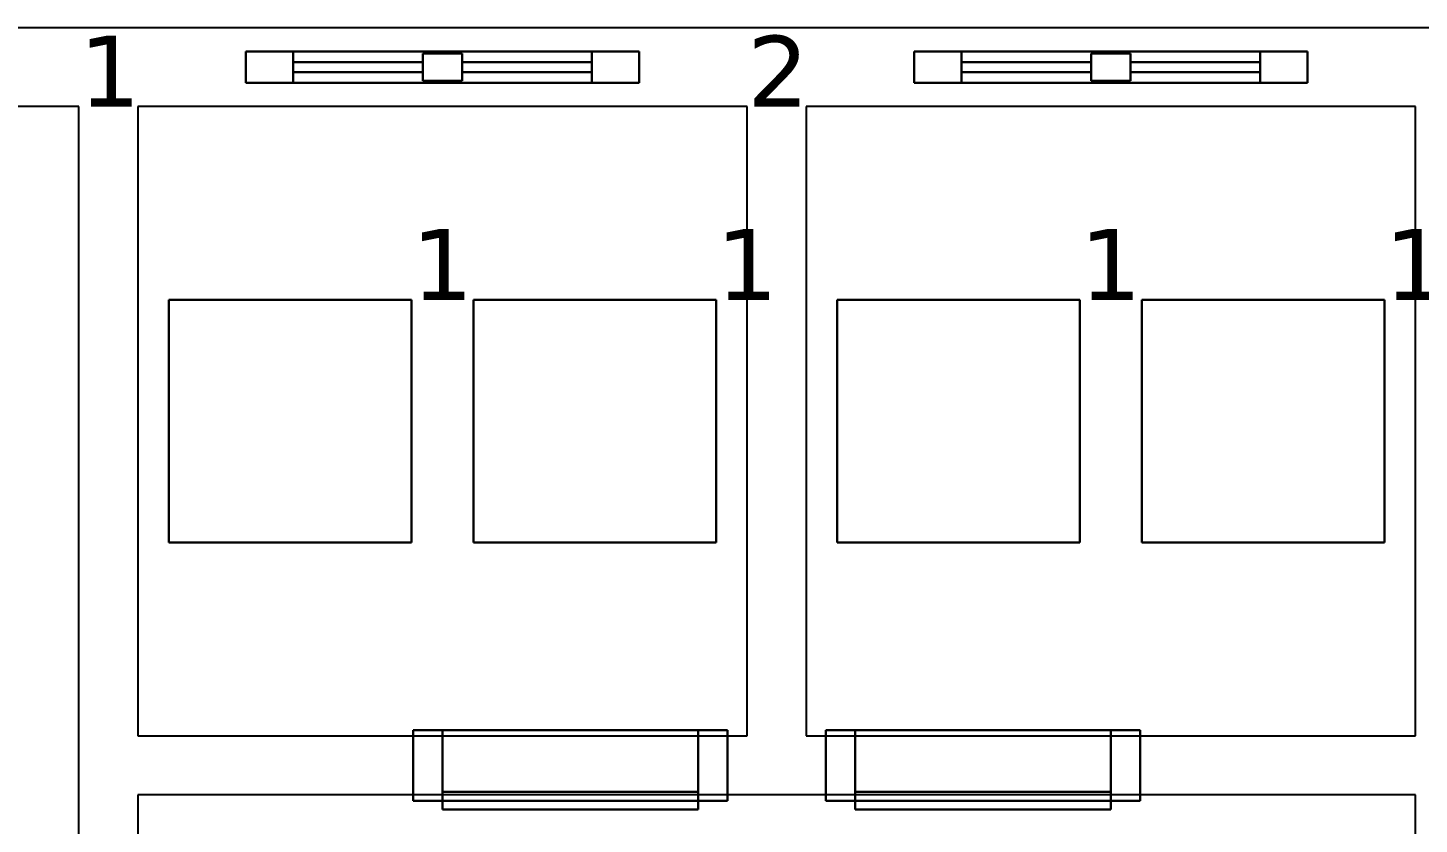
# Model space of a CAD drawing. Header units: inches. Extents: x 0 to 47.1, y -16.6 to 0.5.
# Drawn here: x 3.32 to 6.859, y -2.024 to 0 of the extents above; entities that cross this region are included whole.
import ezdxf

# ---------------------------------------------------------------- set-up
doc = ezdxf.new("R2010")
doc.units = ezdxf.units.IN
doc.header["$MEASUREMENT"] = 0
for name, color, linetype, true_color in [('DLX_BLD1_APERT', 7, 'Continuous', 0x969696), ('DLX_BLD1_CALC', 7, 'Continuous', 0xffffff), ('DLX_BLD1_CONT', 7, 'Continuous', 0x969696), ('DLX_BLD1_LUM', 7, 'Continuous', 0x55aa00), ('DLX_BLD1_LUMKEY_IDX', 7, 'Continuous', 0x969696), ('DLX_BLD1_RESKEY_IDX', 7, 'Continuous', 0x707070)]:
    doc.layers.add(name, color=color, linetype=linetype, true_color=true_color)
doc.styles.add('TableTextStyle', font='')
doc.styles.get('TableTextStyle').set_extended_font_data('VERDANA.TTF')

msp = doc.modelspace()

# ---------------------------------------------------------------- linework, layer by layer
at = {"layer": 'DLX_BLD1_APERT'}
for points in [[(4.875, -0.06, 0), (3.875, -0.06, 0)], [(3.875, -0.06, 0), (3.875, -0.14, 0)], [(3.875, -0.14, 0), (3.875, -0.06, 0)], [(3.875, -0.06, 0), (4.875, -0.06, 0)], [(3.875, -0.14, 0), (3.875, -0.06, 0)], [(3.875, -0.06, 0), (3.875, -0.06, 0)], [(3.875, -0.06, 0), (3.875, -0.14, 0)], [(3.875, -0.06, 0), (4.875, -0.06, 0)], [(4.875, -0.06, 0), (3.875, -0.06, 0)], [(3.875, -0.06, 0), (3.875, -0.06, 0)], [(3.995, -0.06, 0), (3.995, -0.06, 0)], [(3.995, -0.06, 0), (4.755, -0.06, 0)], [(4.755, -0.06, 0), (3.995, -0.06, 0)], [(3.995, -0.0875, 0), (3.995, -0.06, 0)], [(3.995, -0.06, 0), (4.755, -0.06, 0)], [(3.995, -0.0875, 0), (3.995, -0.06, 0)], [(3.995, -0.06, 0), (3.995, -0.06, 0)], [(3.995, -0.06, 0), (3.995, -0.0875, 0)], [(4.755, -0.06, 0), (3.995, -0.06, 0)], [(3.995, -0.06, 0), (3.995, -0.0875, 0)], [(4.325, -0.065, 0), (4.325, -0.0875, 0)], [(4.425, -0.065, 0), (4.325, -0.065, 0)], [(4.325, -0.0875, 0), (4.325, -0.065, 0)], [(4.325, -0.065, 0), (4.425, -0.065, 0)], [(4.325, -0.065, 0), (4.425, -0.065, 0)], [(4.325, -0.0875, 0), (4.325, -0.065, 0)], [(4.425, -0.065, 0), (4.325, -0.065, 0)], [(4.325, -0.065, 0), (4.325, -0.0875, 0)], [(4.425, -0.065, 0), (4.325, -0.065, 0)], [(4.325, -0.065, 0), (4.325, -0.065, 0)], [(4.325, -0.065, 0), (4.425, -0.065, 0)], [(4.325, -0.0875, 0), (4.325, -0.065, 0)], [(4.325, -0.065, 0), (4.325, -0.065, 0)], [(4.325, -0.065, 0), (4.325, -0.0875, 0)], [(4.325, -0.0875, 0), (4.325, -0.065, 0)], [(4.325, -0.065, 0), (4.425, -0.065, 0)], [(4.425, -0.065, 0), (4.325, -0.065, 0)], [(4.325, -0.065, 0), (4.325, -0.0875, 0)], [(4.425, -0.0875, 0), (4.425, -0.065, 0)], [(4.425, -0.065, 0), (4.425, -0.0875, 0)], [(4.425, -0.065, 0), (4.425, -0.0875, 0)], [(4.425, -0.0875, 0), (4.425, -0.065, 0)], [(4.425, -0.0875, 0), (4.425, -0.065, 0)], [(4.425, -0.065, 0), (4.425, -0.065, 0)], [(4.425, -0.065, 0), (4.425, -0.0875, 0)], [(4.425, -0.065, 0), (4.425, -0.065, 0)], [(4.425, -0.065, 0), (4.425, -0.0875, 0)], [(4.425, -0.0875, 0), (4.425, -0.065, 0)], [(4.755, -0.06, 0), (4.755, -0.06, 0)], [(4.755, -0.06, 0), (4.755, -0.0875, 0)], [(4.755, -0.0875, 0), (4.755, -0.06, 0)], [(4.755, -0.06, 0), (4.755, -0.06, 0)], [(4.755, -0.06, 0), (4.755, -0.0875, 0)], [(4.755, -0.0875, 0), (4.755, -0.06, 0)], [(4.875, -0.14, 0), (4.875, -0.06, 0)], [(4.875, -0.14, 0), (4.875, -0.06, 0)], [(4.875, -0.06, 0), (4.875, -0.06, 0)], [(4.875, -0.06, 0), (4.875, -0.14, 0)], [(4.875, -0.06, 0), (4.875, -0.14, 0)], [(4.875, -0.06, 0), (4.875, -0.06, 0)], [(6.575, -0.06, 0), (5.575, -0.06, 0)], [(5.575, -0.06, 0), (5.575, -0.14, 0)], [(5.575, -0.14, 0), (5.575, -0.06, 0)], [(5.575, -0.06, 0), (6.575, -0.06, 0)], [(5.575, -0.14, 0), (5.575, -0.06, 0)], [(5.575, -0.06, 0), (5.575, -0.06, 0)], [(5.575, -0.06, 0), (5.575, -0.14, 0)], [(5.575, -0.06, 0), (6.575, -0.06, 0)], [(6.575, -0.06, 0), (5.575, -0.06, 0)], [(5.575, -0.06, 0), (5.575, -0.06, 0)], [(5.695, -0.06, 0), (5.695, -0.06, 0)], [(5.695, -0.06, 0), (6.455, -0.06, 0)], [(6.455, -0.06, 0), (5.695, -0.06, 0)], [(5.695, -0.0875, 0), (5.695, -0.06, 0)], [(5.695, -0.06, 0), (6.455, -0.06, 0)], [(5.695, -0.0875, 0), (5.695, -0.06, 0)], [(5.695, -0.06, 0), (5.695, -0.06, 0)], [(5.695, -0.06, 0), (5.695, -0.0875, 0)], [(6.455, -0.06, 0), (5.695, -0.06, 0)], [(5.695, -0.06, 0), (5.695, -0.0875, 0)], [(6.025, -0.065, 0), (6.025, -0.0875, 0)], [(6.125, -0.065, 0), (6.025, -0.065, 0)], [(6.025, -0.0875, 0), (6.025, -0.065, 0)], [(6.025, -0.065, 0), (6.125, -0.065, 0)], [(6.025, -0.065, 0), (6.125, -0.065, 0)], [(6.025, -0.0875, 0), (6.025, -0.065, 0)], [(6.125, -0.065, 0), (6.025, -0.065, 0)], [(6.025, -0.065, 0), (6.025, -0.0875, 0)], [(6.125, -0.065, 0), (6.025, -0.065, 0)], [(6.025, -0.065, 0), (6.025, -0.065, 0)], [(6.025, -0.065, 0), (6.125, -0.065, 0)], [(6.025, -0.0875, 0), (6.025, -0.065, 0)], [(6.025, -0.065, 0), (6.025, -0.065, 0)], [(6.025, -0.065, 0), (6.025, -0.0875, 0)], [(6.025, -0.0875, 0), (6.025, -0.065, 0)], [(6.025, -0.065, 0), (6.125, -0.065, 0)], [(6.125, -0.065, 0), (6.025, -0.065, 0)], [(6.025, -0.065, 0), (6.025, -0.0875, 0)], [(6.125, -0.0875, 0), (6.125, -0.065, 0)], [(6.125, -0.065, 0), (6.125, -0.0875, 0)], [(6.125, -0.065, 0), (6.125, -0.0875, 0)], [(6.125, -0.0875, 0), (6.125, -0.065, 0)], [(6.125, -0.0875, 0), (6.125, -0.065, 0)], [(6.125, -0.065, 0), (6.125, -0.065, 0)], [(6.125, -0.065, 0), (6.125, -0.0875, 0)], [(6.125, -0.065, 0), (6.125, -0.065, 0)], [(6.125, -0.065, 0), (6.125, -0.0875, 0)], [(6.125, -0.0875, 0), (6.125, -0.065, 0)], [(6.455, -0.06, 0), (6.455, -0.06, 0)], [(6.455, -0.06, 0), (6.455, -0.0875, 0)], [(6.455, -0.0875, 0), (6.455, -0.06, 0)], [(6.455, -0.06, 0), (6.455, -0.06, 0)], [(6.455, -0.06, 0), (6.455, -0.0875, 0)], [(6.455, -0.0875, 0), (6.455, -0.06, 0)], [(6.575, -0.14, 0), (6.575, -0.06, 0)], [(6.575, -0.14, 0), (6.575, -0.06, 0)], [(6.575, -0.06, 0), (6.575, -0.06, 0)], [(6.575, -0.06, 0), (6.575, -0.14, 0)], [(6.575, -0.06, 0), (6.575, -0.14, 0)], [(6.575, -0.06, 0), (6.575, -0.06, 0)], [(4.325, -0.0875, 0), (3.995, -0.0875, 0)], [(3.995, -0.0875, 0), (3.995, -0.0875, 0)], [(3.995, -0.0875, 0), (3.995, -0.1125, 0)], [(3.995, -0.1125, 0), (3.995, -0.0875, 0)], [(3.995, -0.0875, 0), (4.325, -0.0875, 0)], [(3.995, -0.1125, 0), (3.995, -0.0875, 0)], [(3.995, -0.0875, 0), (3.995, -0.0875, 0)], [(4.325, -0.0875, 0), (3.995, -0.0875, 0)], [(3.995, -0.0875, 0), (3.995, -0.1125, 0)], [(3.995, -0.0875, 0), (4.325, -0.0875, 0)], [(3.995, -0.0875, 0), (4.325, -0.0875, 0)], [(4.325, -0.0875, 0), (3.995, -0.0875, 0)], [(3.995, -0.0875, 0), (3.995, -0.0875, 0)], [(4.325, -0.0875, 0), (3.995, -0.0875, 0)], [(3.995, -0.0875, 0), (3.995, -0.1125, 0)], [(3.995, -0.1125, 0), (3.995, -0.0875, 0)], [(3.995, -0.0875, 0), (3.995, -0.0875, 0)], [(3.995, -0.0875, 0), (3.995, -0.1125, 0)], [(3.995, -0.1125, 0), (3.995, -0.0875, 0)], [(3.995, -0.0875, 0), (4.325, -0.0875, 0)], [(4.325, -0.0875, 0), (4.325, -0.1125, 0)], [(4.325, -0.1125, 0), (4.325, -0.0875, 0)], [(4.325, -0.1125, 0), (4.325, -0.0875, 0)], [(4.325, -0.0875, 0), (4.325, -0.1125, 0)], [(4.325, -0.0875, 0), (4.325, -0.0875, 0)], [(4.325, -0.0875, 0), (4.325, -0.1125, 0)], [(4.325, -0.1125, 0), (4.325, -0.0875, 0)], [(4.325, -0.0875, 0), (4.325, -0.0875, 0)], [(4.325, -0.1125, 0), (4.325, -0.0875, 0)], [(4.325, -0.0875, 0), (4.325, -0.1125, 0)], [(4.325, -0.1125, 0), (4.325, -0.0875, 0)], [(4.325, -0.0875, 0), (4.325, -0.0875, 0)], [(4.325, -0.0875, 0), (4.325, -0.1125, 0)], [(4.325, -0.0875, 0), (4.325, -0.0875, 0)], [(4.325, -0.1125, 0), (4.325, -0.0875, 0)], [(4.325, -0.0875, 0), (4.325, -0.1125, 0)], [(4.755, -0.0875, 0), (4.425, -0.0875, 0)], [(4.425, -0.1125, 0), (4.425, -0.0875, 0)], [(4.425, -0.0875, 0), (4.755, -0.0875, 0)], [(4.425, -0.0875, 0), (4.425, -0.1125, 0)], [(4.755, -0.0875, 0), (4.425, -0.0875, 0)], [(4.425, -0.0875, 0), (4.425, -0.1125, 0)], [(4.425, -0.0875, 0), (4.755, -0.0875, 0)], [(4.425, -0.1125, 0), (4.425, -0.0875, 0)], [(4.425, -0.0875, 0), (4.425, -0.0875, 0)], [(4.425, -0.0875, 0), (4.425, -0.1125, 0)], [(4.425, -0.1125, 0), (4.425, -0.0875, 0)], [(4.425, -0.0875, 0), (4.425, -0.0875, 0)], [(4.425, -0.0875, 0), (4.425, -0.1125, 0)], [(4.425, -0.1125, 0), (4.425, -0.0875, 0)], [(4.425, -0.1125, 0), (4.425, -0.0875, 0)], [(4.425, -0.0875, 0), (4.425, -0.0875, 0)], [(4.425, -0.0875, 0), (4.425, -0.1125, 0)], [(4.425, -0.0875, 0), (4.755, -0.0875, 0)], [(4.755, -0.0875, 0), (4.425, -0.0875, 0)], [(4.425, -0.0875, 0), (4.425, -0.0875, 0)], [(4.755, -0.0875, 0), (4.425, -0.0875, 0)], [(4.425, -0.0875, 0), (4.425, -0.1125, 0)], [(4.425, -0.1125, 0), (4.425, -0.0875, 0)], [(4.425, -0.0875, 0), (4.755, -0.0875, 0)], [(4.755, -0.0875, 0), (4.755, -0.0875, 0)], [(4.755, -0.0875, 0), (4.755, -0.1125, 0)], [(4.755, -0.0875, 0), (4.755, -0.0875, 0)], [(4.755, -0.0875, 0), (4.755, -0.1125, 0)], [(4.755, -0.1125, 0), (4.755, -0.0875, 0)], [(4.755, -0.1125, 0), (4.755, -0.0875, 0)], [(4.755, -0.0875, 0), (4.755, -0.0875, 0)], [(4.755, -0.1125, 0), (4.755, -0.0875, 0)], [(4.755, -0.0875, 0), (4.755, -0.0875, 0)], [(4.755, -0.0875, 0), (4.755, -0.1125, 0)], [(4.755, -0.1125, 0), (4.755, -0.0875, 0)], [(4.755, -0.0875, 0), (4.755, -0.1125, 0)], [(6.025, -0.0875, 0), (5.695, -0.0875, 0)], [(5.695, -0.0875, 0), (5.695, -0.0875, 0)], [(5.695, -0.0875, 0), (5.695, -0.1125, 0)], [(5.695, -0.1125, 0), (5.695, -0.0875, 0)], [(5.695, -0.0875, 0), (6.025, -0.0875, 0)], [(5.695, -0.1125, 0), (5.695, -0.0875, 0)], [(5.695, -0.0875, 0), (5.695, -0.0875, 0)], [(6.025, -0.0875, 0), (5.695, -0.0875, 0)], [(5.695, -0.0875, 0), (5.695, -0.1125, 0)], [(5.695, -0.0875, 0), (6.025, -0.0875, 0)], [(5.695, -0.0875, 0), (6.025, -0.0875, 0)], [(6.025, -0.0875, 0), (5.695, -0.0875, 0)], [(5.695, -0.0875, 0), (5.695, -0.0875, 0)], [(6.025, -0.0875, 0), (5.695, -0.0875, 0)], [(5.695, -0.0875, 0), (5.695, -0.1125, 0)], [(5.695, -0.1125, 0), (5.695, -0.0875, 0)], [(5.695, -0.0875, 0), (5.695, -0.0875, 0)], [(5.695, -0.0875, 0), (5.695, -0.1125, 0)], [(5.695, -0.1125, 0), (5.695, -0.0875, 0)], [(5.695, -0.0875, 0), (6.025, -0.0875, 0)], [(6.025, -0.0875, 0), (6.025, -0.1125, 0)], [(6.025, -0.1125, 0), (6.025, -0.0875, 0)], [(6.025, -0.1125, 0), (6.025, -0.0875, 0)], [(6.025, -0.0875, 0), (6.025, -0.1125, 0)], [(6.025, -0.0875, 0), (6.025, -0.0875, 0)], [(6.025, -0.0875, 0), (6.025, -0.1125, 0)], [(6.025, -0.1125, 0), (6.025, -0.0875, 0)], [(6.025, -0.0875, 0), (6.025, -0.0875, 0)], [(6.025, -0.1125, 0), (6.025, -0.0875, 0)], [(6.025, -0.0875, 0), (6.025, -0.1125, 0)], [(6.025, -0.1125, 0), (6.025, -0.0875, 0)], [(6.025, -0.0875, 0), (6.025, -0.0875, 0)], [(6.025, -0.0875, 0), (6.025, -0.1125, 0)], [(6.025, -0.0875, 0), (6.025, -0.0875, 0)], [(6.025, -0.1125, 0), (6.025, -0.0875, 0)], [(6.025, -0.0875, 0), (6.025, -0.1125, 0)], [(6.455, -0.0875, 0), (6.125, -0.0875, 0)], [(6.125, -0.1125, 0), (6.125, -0.0875, 0)], [(6.125, -0.0875, 0), (6.455, -0.0875, 0)], [(6.125, -0.0875, 0), (6.125, -0.1125, 0)], [(6.455, -0.0875, 0), (6.125, -0.0875, 0)], [(6.125, -0.0875, 0), (6.125, -0.1125, 0)], [(6.125, -0.0875, 0), (6.455, -0.0875, 0)], [(6.125, -0.1125, 0), (6.125, -0.0875, 0)], [(6.125, -0.0875, 0), (6.125, -0.0875, 0)], [(6.125, -0.0875, 0), (6.125, -0.1125, 0)], [(6.125, -0.1125, 0), (6.125, -0.0875, 0)], [(6.125, -0.0875, 0), (6.125, -0.0875, 0)], [(6.125, -0.0875, 0), (6.125, -0.1125, 0)], [(6.125, -0.1125, 0), (6.125, -0.0875, 0)], [(6.125, -0.1125, 0), (6.125, -0.0875, 0)], [(6.125, -0.0875, 0), (6.125, -0.0875, 0)], [(6.125, -0.0875, 0), (6.125, -0.1125, 0)], [(6.125, -0.0875, 0), (6.455, -0.0875, 0)], [(6.455, -0.0875, 0), (6.125, -0.0875, 0)], [(6.125, -0.0875, 0), (6.125, -0.0875, 0)], [(6.455, -0.0875, 0), (6.125, -0.0875, 0)], [(6.125, -0.0875, 0), (6.125, -0.1125, 0)], [(6.125, -0.1125, 0), (6.125, -0.0875, 0)], [(6.125, -0.0875, 0), (6.455, -0.0875, 0)], [(6.455, -0.0875, 0), (6.455, -0.0875, 0)], [(6.455, -0.0875, 0), (6.455, -0.1125, 0)], [(6.455, -0.0875, 0), (6.455, -0.0875, 0)], [(6.455, -0.0875, 0), (6.455, -0.1125, 0)], [(6.455, -0.1125, 0), (6.455, -0.0875, 0)], [(6.455, -0.1125, 0), (6.455, -0.0875, 0)], [(6.455, -0.0875, 0), (6.455, -0.0875, 0)], [(6.455, -0.1125, 0), (6.455, -0.0875, 0)], [(6.455, -0.0875, 0), (6.455, -0.0875, 0)], [(6.455, -0.0875, 0), (6.455, -0.1125, 0)], [(6.455, -0.1125, 0), (6.455, -0.0875, 0)], [(6.455, -0.0875, 0), (6.455, -0.1125, 0)], [(3.875, -0.14, 0), (4.875, -0.14, 0)], [(4.875, -0.14, 0), (3.875, -0.14, 0)], [(3.875, -0.14, 0), (3.875, -0.14, 0)], [(3.875, -0.14, 0), (4.875, -0.14, 0)], [(4.875, -0.14, 0), (3.875, -0.14, 0)], [(3.875, -0.14, 0), (3.875, -0.14, 0)], [(3.995, -0.1125, 0), (3.995, -0.1125, 0)], [(4.325, -0.1125, 0), (3.995, -0.1125, 0)], [(3.995, -0.1125, 0), (3.995, -0.14, 0)], [(4.325, -0.1125, 0), (3.995, -0.1125, 0)], [(3.995, -0.1125, 0), (3.995, -0.1125, 0)], [(3.995, -0.1125, 0), (3.995, -0.14, 0)], [(3.995, -0.14, 0), (3.995, -0.1125, 0)], [(3.995, -0.1125, 0), (4.325, -0.1125, 0)], [(3.995, -0.14, 0), (3.995, -0.1125, 0)], [(3.995, -0.1125, 0), (4.325, -0.1125, 0)], [(3.995, -0.1125, 0), (4.325, -0.1125, 0)], [(4.325, -0.1125, 0), (3.995, -0.1125, 0)], [(3.995, -0.1125, 0), (3.995, -0.1125, 0)], [(3.995, -0.1125, 0), (4.325, -0.1125, 0)], [(3.995, -0.1125, 0), (3.995, -0.1125, 0)], [(4.325, -0.1125, 0), (3.995, -0.1125, 0)], [(3.995, -0.14, 0), (3.995, -0.14, 0)], [(3.995, -0.14, 0), (4.755, -0.14, 0)], [(4.755, -0.14, 0), (3.995, -0.14, 0)], [(3.995, -0.14, 0), (4.755, -0.14, 0)], [(3.995, -0.14, 0), (3.995, -0.14, 0)], [(4.755, -0.14, 0), (3.995, -0.14, 0)], [(4.325, -0.135, 0), (4.325, -0.1125, 0)], [(4.325, -0.1125, 0), (4.325, -0.135, 0)], [(4.325, -0.135, 0), (4.325, -0.1125, 0)], [(4.325, -0.1125, 0), (4.325, -0.135, 0)], [(4.325, -0.1125, 0), (4.325, -0.1125, 0)], [(4.325, -0.1125, 0), (4.325, -0.135, 0)], [(4.325, -0.135, 0), (4.325, -0.1125, 0)], [(4.325, -0.1125, 0), (4.325, -0.1125, 0)], [(4.325, -0.135, 0), (4.325, -0.1125, 0)], [(4.325, -0.1125, 0), (4.325, -0.135, 0)], [(4.325, -0.1125, 0), (4.325, -0.1125, 0)], [(4.325, -0.1125, 0), (4.325, -0.1125, 0)], [(4.425, -0.135, 0), (4.325, -0.135, 0)], [(4.325, -0.135, 0), (4.425, -0.135, 0)], [(4.425, -0.135, 0), (4.325, -0.135, 0)], [(4.325, -0.135, 0), (4.425, -0.135, 0)], [(4.325, -0.135, 0), (4.325, -0.135, 0)], [(4.425, -0.135, 0), (4.325, -0.135, 0)], [(4.325, -0.135, 0), (4.325, -0.135, 0)], [(4.325, -0.135, 0), (4.425, -0.135, 0)], [(4.425, -0.135, 0), (4.325, -0.135, 0)], [(4.325, -0.135, 0), (4.425, -0.135, 0)], [(4.755, -0.1125, 0), (4.425, -0.1125, 0)], [(4.425, -0.1125, 0), (4.425, -0.135, 0)], [(4.755, -0.1125, 0), (4.425, -0.1125, 0)], [(4.425, -0.1125, 0), (4.755, -0.1125, 0)], [(4.425, -0.135, 0), (4.425, -0.1125, 0)], [(4.425, -0.1125, 0), (4.755, -0.1125, 0)], [(4.425, -0.1125, 0), (4.425, -0.135, 0)], [(4.425, -0.135, 0), (4.425, -0.1125, 0)], [(4.425, -0.1125, 0), (4.425, -0.1125, 0)], [(4.425, -0.1125, 0), (4.425, -0.135, 0)], [(4.425, -0.135, 0), (4.425, -0.1125, 0)], [(4.425, -0.1125, 0), (4.425, -0.1125, 0)], [(4.425, -0.1125, 0), (4.425, -0.135, 0)], [(4.425, -0.135, 0), (4.425, -0.1125, 0)], [(4.425, -0.1125, 0), (4.755, -0.1125, 0)], [(4.755, -0.1125, 0), (4.425, -0.1125, 0)], [(4.425, -0.1125, 0), (4.425, -0.1125, 0)], [(4.425, -0.1125, 0), (4.425, -0.1125, 0)], [(4.425, -0.1125, 0), (4.755, -0.1125, 0)], [(4.755, -0.1125, 0), (4.425, -0.1125, 0)], [(4.425, -0.135, 0), (4.425, -0.135, 0)], [(4.425, -0.135, 0), (4.425, -0.135, 0)], [(4.755, -0.14, 0), (4.755, -0.1125, 0)], [(4.755, -0.1125, 0), (4.755, -0.1125, 0)], [(4.755, -0.1125, 0), (4.755, -0.14, 0)], [(4.755, -0.14, 0), (4.755, -0.1125, 0)], [(4.755, -0.1125, 0), (4.755, -0.1125, 0)], [(4.755, -0.1125, 0), (4.755, -0.14, 0)], [(4.755, -0.1125, 0), (4.755, -0.1125, 0)], [(4.755, -0.1125, 0), (4.755, -0.1125, 0)], [(4.755, -0.14, 0), (4.755, -0.14, 0)], [(4.755, -0.14, 0), (4.755, -0.14, 0)], [(4.875, -0.14, 0), (4.875, -0.14, 0)], [(4.875, -0.14, 0), (4.875, -0.14, 0)], [(5.575, -0.14, 0), (6.575, -0.14, 0)], [(6.575, -0.14, 0), (5.575, -0.14, 0)], [(5.575, -0.14, 0), (5.575, -0.14, 0)], [(5.575, -0.14, 0), (6.575, -0.14, 0)], [(6.575, -0.14, 0), (5.575, -0.14, 0)], [(5.575, -0.14, 0), (5.575, -0.14, 0)], [(5.695, -0.1125, 0), (5.695, -0.1125, 0)], [(6.025, -0.1125, 0), (5.695, -0.1125, 0)], [(5.695, -0.1125, 0), (5.695, -0.14, 0)], [(6.025, -0.1125, 0), (5.695, -0.1125, 0)], [(5.695, -0.1125, 0), (5.695, -0.1125, 0)], [(5.695, -0.1125, 0), (5.695, -0.14, 0)], [(5.695, -0.14, 0), (5.695, -0.1125, 0)], [(5.695, -0.1125, 0), (6.025, -0.1125, 0)], [(5.695, -0.14, 0), (5.695, -0.1125, 0)], [(5.695, -0.1125, 0), (6.025, -0.1125, 0)], [(5.695, -0.1125, 0), (6.025, -0.1125, 0)], [(6.025, -0.1125, 0), (5.695, -0.1125, 0)], [(5.695, -0.1125, 0), (5.695, -0.1125, 0)], [(5.695, -0.1125, 0), (6.025, -0.1125, 0)], [(5.695, -0.1125, 0), (5.695, -0.1125, 0)], [(6.025, -0.1125, 0), (5.695, -0.1125, 0)], [(5.695, -0.14, 0), (5.695, -0.14, 0)], [(5.695, -0.14, 0), (6.455, -0.14, 0)], [(6.455, -0.14, 0), (5.695, -0.14, 0)], [(5.695, -0.14, 0), (6.455, -0.14, 0)], [(5.695, -0.14, 0), (5.695, -0.14, 0)], [(6.455, -0.14, 0), (5.695, -0.14, 0)], [(6.025, -0.135, 0), (6.025, -0.1125, 0)], [(6.025, -0.1125, 0), (6.025, -0.135, 0)], [(6.025, -0.135, 0), (6.025, -0.1125, 0)], [(6.025, -0.1125, 0), (6.025, -0.135, 0)], [(6.025, -0.1125, 0), (6.025, -0.1125, 0)], [(6.025, -0.1125, 0), (6.025, -0.135, 0)], [(6.025, -0.135, 0), (6.025, -0.1125, 0)], [(6.025, -0.1125, 0), (6.025, -0.1125, 0)], [(6.025, -0.135, 0), (6.025, -0.1125, 0)], [(6.025, -0.1125, 0), (6.025, -0.135, 0)], [(6.025, -0.1125, 0), (6.025, -0.1125, 0)], [(6.025, -0.1125, 0), (6.025, -0.1125, 0)], [(6.125, -0.135, 0), (6.025, -0.135, 0)], [(6.025, -0.135, 0), (6.125, -0.135, 0)], [(6.125, -0.135, 0), (6.025, -0.135, 0)], [(6.025, -0.135, 0), (6.125, -0.135, 0)], [(6.025, -0.135, 0), (6.025, -0.135, 0)], [(6.125, -0.135, 0), (6.025, -0.135, 0)], [(6.025, -0.135, 0), (6.025, -0.135, 0)], [(6.025, -0.135, 0), (6.125, -0.135, 0)], [(6.125, -0.135, 0), (6.025, -0.135, 0)], [(6.025, -0.135, 0), (6.125, -0.135, 0)], [(6.455, -0.1125, 0), (6.125, -0.1125, 0)], [(6.125, -0.1125, 0), (6.125, -0.135, 0)], [(6.455, -0.1125, 0), (6.125, -0.1125, 0)], [(6.125, -0.1125, 0), (6.455, -0.1125, 0)], [(6.125, -0.135, 0), (6.125, -0.1125, 0)], [(6.125, -0.1125, 0), (6.455, -0.1125, 0)], [(6.125, -0.1125, 0), (6.125, -0.135, 0)], [(6.125, -0.135, 0), (6.125, -0.1125, 0)], [(6.125, -0.1125, 0), (6.125, -0.1125, 0)], [(6.125, -0.1125, 0), (6.125, -0.135, 0)], [(6.125, -0.135, 0), (6.125, -0.1125, 0)], [(6.125, -0.1125, 0), (6.125, -0.1125, 0)], [(6.125, -0.1125, 0), (6.125, -0.135, 0)], [(6.125, -0.135, 0), (6.125, -0.1125, 0)], [(6.125, -0.1125, 0), (6.455, -0.1125, 0)], [(6.455, -0.1125, 0), (6.125, -0.1125, 0)], [(6.125, -0.1125, 0), (6.125, -0.1125, 0)], [(6.125, -0.1125, 0), (6.125, -0.1125, 0)], [(6.125, -0.1125, 0), (6.455, -0.1125, 0)], [(6.455, -0.1125, 0), (6.125, -0.1125, 0)], [(6.125, -0.135, 0), (6.125, -0.135, 0)], [(6.125, -0.135, 0), (6.125, -0.135, 0)], [(6.455, -0.14, 0), (6.455, -0.1125, 0)], [(6.455, -0.1125, 0), (6.455, -0.1125, 0)], [(6.455, -0.1125, 0), (6.455, -0.14, 0)], [(6.455, -0.14, 0), (6.455, -0.1125, 0)], [(6.455, -0.1125, 0), (6.455, -0.1125, 0)], [(6.455, -0.1125, 0), (6.455, -0.14, 0)], [(6.455, -0.1125, 0), (6.455, -0.1125, 0)], [(6.455, -0.1125, 0), (6.455, -0.1125, 0)], [(6.455, -0.14, 0), (6.455, -0.14, 0)], [(6.455, -0.14, 0), (6.455, -0.14, 0)], [(6.575, -0.14, 0), (6.575, -0.14, 0)], [(6.575, -0.14, 0), (6.575, -0.14, 0)], [(5.1, -1.785, 0), (4.3, -1.785, 0)], [(4.3, -1.785, 0), (4.3, -1.965, 0)], [(4.3, -1.965, 0), (4.3, -1.785, 0)], [(4.3, -1.785, 0), (4.3, -1.785, 0)], [(4.3, -1.785, 0), (4.3, -1.965, 0)], [(4.3, -1.965, 0), (4.3, -1.785, 0)], [(4.3, -1.785, 0), (4.375, -1.785, 0)], [(4.375, -1.785, 0), (4.3, -1.785, 0)], [(4.3, -1.785, 0), (4.3, -1.785, 0)], [(4.3, -1.785, 0), (5.1, -1.785, 0)], [(4.375, -1.785, 0), (4.375, -1.9425, 0)], [(4.375, -1.785, 0), (4.375, -1.785, 0)], [(5.025, -1.785, 0), (4.375, -1.785, 0)], [(4.375, -1.9425, 0), (4.375, -1.785, 0)], [(4.375, -1.785, 0), (5.025, -1.785, 0)], [(4.375, -1.9425, 0), (4.375, -1.785, 0)], [(4.375, -1.785, 0), (4.375, -1.785, 0)], [(4.375, -1.785, 0), (4.375, -1.9425, 0)], [(5.025, -1.9425, 0), (5.025, -1.785, 0)], [(5.025, -1.785, 0), (5.1, -1.785, 0)], [(5.1, -1.785, 0), (5.025, -1.785, 0)], [(5.025, -1.785, 0), (5.025, -1.785, 0)], [(5.025, -1.785, 0), (5.025, -1.9425, 0)], [(5.025, -1.9425, 0), (5.025, -1.785, 0)], [(5.025, -1.785, 0), (5.025, -1.785, 0)], [(5.025, -1.785, 0), (5.025, -1.9425, 0)], [(5.1, -1.965, 0), (5.1, -1.785, 0)], [(5.1, -1.965, 0), (5.1, -1.785, 0)], [(5.1, -1.785, 0), (5.1, -1.785, 0)], [(5.1, -1.785, 0), (5.1, -1.965, 0)], [(5.1, -1.785, 0), (5.1, -1.965, 0)], [(5.1, -1.785, 0), (5.1, -1.785, 0)], [(6.15, -1.785, 0), (5.35, -1.785, 0)], [(5.35, -1.785, 0), (5.35, -1.965, 0)], [(5.35, -1.965, 0), (5.35, -1.785, 0)], [(5.35, -1.785, 0), (5.35, -1.785, 0)], [(5.35, -1.785, 0), (5.35, -1.965, 0)], [(5.35, -1.965, 0), (5.35, -1.785, 0)], [(5.35, -1.785, 0), (5.425, -1.785, 0)], [(5.425, -1.785, 0), (5.35, -1.785, 0)], [(5.35, -1.785, 0), (5.35, -1.785, 0)], [(5.35, -1.785, 0), (6.15, -1.785, 0)], [(5.425, -1.785, 0), (5.425, -1.9425, 0)], [(5.425, -1.785, 0), (5.425, -1.785, 0)], [(6.075, -1.785, 0), (5.425, -1.785, 0)], [(5.425, -1.9425, 0), (5.425, -1.785, 0)], [(5.425, -1.785, 0), (6.075, -1.785, 0)], [(5.425, -1.9425, 0), (5.425, -1.785, 0)], [(5.425, -1.785, 0), (5.425, -1.785, 0)], [(5.425, -1.785, 0), (5.425, -1.9425, 0)], [(6.075, -1.9425, 0), (6.075, -1.785, 0)], [(6.075, -1.785, 0), (6.15, -1.785, 0)], [(6.15, -1.785, 0), (6.075, -1.785, 0)], [(6.075, -1.785, 0), (6.075, -1.785, 0)], [(6.075, -1.785, 0), (6.075, -1.9425, 0)], [(6.075, -1.9425, 0), (6.075, -1.785, 0)], [(6.075, -1.785, 0), (6.075, -1.785, 0)], [(6.075, -1.785, 0), (6.075, -1.9425, 0)], [(6.15, -1.965, 0), (6.15, -1.785, 0)], [(6.15, -1.965, 0), (6.15, -1.785, 0)], [(6.15, -1.785, 0), (6.15, -1.785, 0)], [(6.15, -1.785, 0), (6.15, -1.965, 0)], [(6.15, -1.785, 0), (6.15, -1.965, 0)], [(6.15, -1.785, 0), (6.15, -1.785, 0)], [(4.375, -1.9425, 0), (4.375, -1.965, 0)], [(5.025, -1.9425, 0), (4.375, -1.9425, 0)], [(4.375, -1.9425, 0), (4.375, -1.9425, 0)], [(4.375, -1.9425, 0), (5.025, -1.9425, 0)], [(4.375, -1.965, 0), (4.375, -1.9425, 0)], [(4.375, -1.9425, 0), (4.375, -1.9425, 0)], [(4.375, -1.9425, 0), (4.375, -1.965, 0)], [(4.375, -1.965, 0), (4.375, -1.9425, 0)], [(4.375, -1.965, 0), (4.375, -1.9425, 0)], [(4.375, -1.9425, 0), (5.025, -1.9425, 0)], [(4.375, -1.9425, 0), (5.025, -1.9425, 0)], [(5.025, -1.9425, 0), (4.375, -1.9425, 0)], [(4.375, -1.9425, 0), (4.375, -1.9425, 0)], [(4.375, -1.965, 0), (4.375, -1.9425, 0)], [(4.375, -1.9425, 0), (4.375, -1.9425, 0)], [(4.375, -1.9425, 0), (4.375, -1.965, 0)], [(5.025, -1.9425, 0), (4.375, -1.9425, 0)], [(4.375, -1.9425, 0), (4.375, -1.965, 0)], [(5.025, -1.965, 0), (5.025, -1.9425, 0)], [(5.025, -1.9425, 0), (5.025, -1.9425, 0)], [(5.025, -1.9425, 0), (5.025, -1.965, 0)], [(5.025, -1.9425, 0), (5.025, -1.9425, 0)], [(5.025, -1.9425, 0), (5.025, -1.965, 0)], [(5.025, -1.965, 0), (5.025, -1.9425, 0)], [(5.025, -1.9425, 0), (5.025, -1.965, 0)], [(5.025, -1.9425, 0), (5.025, -1.9425, 0)], [(5.025, -1.965, 0), (5.025, -1.9425, 0)], [(5.025, -1.965, 0), (5.025, -1.9425, 0)], [(5.025, -1.9425, 0), (5.025, -1.9425, 0)], [(5.025, -1.9425, 0), (5.025, -1.965, 0)], [(5.425, -1.9425, 0), (5.425, -1.965, 0)], [(6.075, -1.9425, 0), (5.425, -1.9425, 0)], [(5.425, -1.9425, 0), (5.425, -1.9425, 0)], [(5.425, -1.9425, 0), (6.075, -1.9425, 0)], [(5.425, -1.965, 0), (5.425, -1.9425, 0)], [(5.425, -1.9425, 0), (5.425, -1.9425, 0)], [(5.425, -1.9425, 0), (5.425, -1.965, 0)], [(5.425, -1.965, 0), (5.425, -1.9425, 0)], [(5.425, -1.965, 0), (5.425, -1.9425, 0)], [(5.425, -1.9425, 0), (6.075, -1.9425, 0)], [(5.425, -1.9425, 0), (6.075, -1.9425, 0)], [(6.075, -1.9425, 0), (5.425, -1.9425, 0)], [(5.425, -1.9425, 0), (5.425, -1.9425, 0)], [(5.425, -1.965, 0), (5.425, -1.9425, 0)], [(5.425, -1.9425, 0), (5.425, -1.9425, 0)], [(5.425, -1.9425, 0), (5.425, -1.965, 0)], [(6.075, -1.9425, 0), (5.425, -1.9425, 0)], [(5.425, -1.9425, 0), (5.425, -1.965, 0)], [(6.075, -1.965, 0), (6.075, -1.9425, 0)], [(6.075, -1.9425, 0), (6.075, -1.9425, 0)], [(6.075, -1.9425, 0), (6.075, -1.965, 0)], [(6.075, -1.9425, 0), (6.075, -1.9425, 0)], [(6.075, -1.9425, 0), (6.075, -1.965, 0)], [(6.075, -1.965, 0), (6.075, -1.9425, 0)], [(6.075, -1.9425, 0), (6.075, -1.965, 0)], [(6.075, -1.9425, 0), (6.075, -1.9425, 0)], [(6.075, -1.965, 0), (6.075, -1.9425, 0)], [(6.075, -1.965, 0), (6.075, -1.9425, 0)], [(6.075, -1.9425, 0), (6.075, -1.9425, 0)], [(6.075, -1.9425, 0), (6.075, -1.965, 0)], [(4.3, -1.965, 0), (5.1, -1.965, 0)], [(4.3, -1.965, 0), (4.3, -1.965, 0)], [(4.375, -1.965, 0), (4.3, -1.965, 0)], [(5.1, -1.965, 0), (4.3, -1.965, 0)], [(4.3, -1.965, 0), (4.3, -1.965, 0)], [(4.3, -1.965, 0), (4.375, -1.965, 0)], [(4.375, -1.965, 0), (4.375, -1.965, 0)], [(4.375, -1.965, 0), (5.025, -1.965, 0)], [(5.025, -1.965, 0), (4.375, -1.965, 0)], [(4.375, -1.965, 0), (4.375, -1.965, 0)], [(5.025, -1.965, 0), (4.375, -1.965, 0)], [(4.375, -1.965, 0), (4.375, -1.9875, 0)], [(4.375, -1.965, 0), (4.375, -1.965, 0)], [(4.375, -1.965, 0), (4.375, -1.9875, 0)], [(4.375, -1.9875, 0), (4.375, -1.965, 0)], [(4.375, -1.9875, 0), (4.375, -1.965, 0)], [(4.375, -1.965, 0), (4.375, -1.965, 0)], [(4.375, -1.965, 0), (5.025, -1.965, 0)], [(5.1, -1.965, 0), (5.025, -1.965, 0)], [(5.025, -1.965, 0), (5.025, -1.965, 0)], [(5.025, -1.965, 0), (5.1, -1.965, 0)], [(5.025, -1.965, 0), (5.025, -1.965, 0)], [(5.025, -1.9875, 0), (5.025, -1.965, 0)], [(5.025, -1.965, 0), (5.025, -1.965, 0)], [(5.025, -1.965, 0), (5.025, -1.9875, 0)], [(5.025, -1.9875, 0), (5.025, -1.965, 0)], [(5.025, -1.965, 0), (5.025, -1.9875, 0)], [(5.025, -1.965, 0), (5.025, -1.965, 0)], [(5.1, -1.965, 0), (5.1, -1.965, 0)], [(5.1, -1.965, 0), (5.1, -1.965, 0)], [(5.35, -1.965, 0), (6.15, -1.965, 0)], [(5.35, -1.965, 0), (5.35, -1.965, 0)], [(5.425, -1.965, 0), (5.35, -1.965, 0)], [(6.15, -1.965, 0), (5.35, -1.965, 0)], [(5.35, -1.965, 0), (5.35, -1.965, 0)], [(5.35, -1.965, 0), (5.425, -1.965, 0)], [(5.425, -1.965, 0), (5.425, -1.965, 0)], [(5.425, -1.965, 0), (6.075, -1.965, 0)], [(6.075, -1.965, 0), (5.425, -1.965, 0)], [(5.425, -1.965, 0), (5.425, -1.965, 0)], [(6.075, -1.965, 0), (5.425, -1.965, 0)], [(5.425, -1.965, 0), (5.425, -1.9875, 0)], [(5.425, -1.965, 0), (5.425, -1.965, 0)], [(5.425, -1.965, 0), (5.425, -1.9875, 0)], [(5.425, -1.9875, 0), (5.425, -1.965, 0)], [(5.425, -1.9875, 0), (5.425, -1.965, 0)], [(5.425, -1.965, 0), (5.425, -1.965, 0)], [(5.425, -1.965, 0), (6.075, -1.965, 0)], [(6.15, -1.965, 0), (6.075, -1.965, 0)], [(6.075, -1.965, 0), (6.075, -1.965, 0)], [(6.075, -1.965, 0), (6.15, -1.965, 0)], [(6.075, -1.965, 0), (6.075, -1.965, 0)], [(6.075, -1.9875, 0), (6.075, -1.965, 0)], [(6.075, -1.965, 0), (6.075, -1.965, 0)], [(6.075, -1.965, 0), (6.075, -1.9875, 0)], [(6.075, -1.9875, 0), (6.075, -1.965, 0)], [(6.075, -1.965, 0), (6.075, -1.9875, 0)], [(6.075, -1.965, 0), (6.075, -1.965, 0)], [(6.15, -1.965, 0), (6.15, -1.965, 0)], [(6.15, -1.965, 0), (6.15, -1.965, 0)], [(4.375, -1.9875, 0), (5.025, -1.9875, 0)], [(4.375, -1.9875, 0), (4.375, -1.9875, 0)], [(4.375, -1.9875, 0), (5.025, -1.9875, 0)], [(5.025, -1.9875, 0), (4.375, -1.9875, 0)], [(4.375, -1.9875, 0), (4.375, -1.9875, 0)], [(5.025, -1.9875, 0), (4.375, -1.9875, 0)], [(5.025, -1.9875, 0), (5.025, -1.9875, 0)], [(5.025, -1.9875, 0), (5.025, -1.9875, 0)], [(5.425, -1.9875, 0), (6.075, -1.9875, 0)], [(5.425, -1.9875, 0), (5.425, -1.9875, 0)], [(5.425, -1.9875, 0), (6.075, -1.9875, 0)], [(6.075, -1.9875, 0), (5.425, -1.9875, 0)], [(5.425, -1.9875, 0), (5.425, -1.9875, 0)], [(6.075, -1.9875, 0), (5.425, -1.9875, 0)], [(6.075, -1.9875, 0), (6.075, -1.9875, 0)], [(6.075, -1.9875, 0), (6.075, -1.9875, 0)]]:
    msp.add_polyline3d(points, dxfattribs=at)
at = {"layer": 'DLX_BLD1_CALC'}
for points in [[(3.45, -0.2, 0), (0.2, -0.2, 0)], [(3.45, -3.45, 0), (3.45, -0.2, 0)], [(5.15, -0.2, 0), (3.6, -0.2, 0)], [(3.6, -0.2, 0), (3.6, -1.8, 0)], [(5.15, -1.8, 0), (5.15, -0.2, 0)], [(6.85, -0.2, 0), (5.3, -0.2, 0)], [(5.3, -0.2, 0), (5.3, -1.8, 0)], [(6.85, -1.8, 0), (6.85, -0.2, 0)], [(3.6, -1.8, 0), (4.3, -1.8, 0)], [(4.375, -1.785, 0), (4.3, -1.785, 0)], [(4.3, -1.785, 0), (4.3, -1.8, 0)], [(4.3, -1.8, 0), (4.3, -1.785, 0)], [(4.3, -1.785, 0), (4.375, -1.785, 0)], [(4.3, -1.8, 0), (4.375, -1.8, 0)], [(4.375, -1.8, 0), (4.375, -1.785, 0)], [(4.375, -1.785, 0), (4.375, -1.8, 0)], [(4.375, -1.8, 0), (5.025, -1.8, 0)], [(5.025, -1.785, 0), (5.025, -1.8, 0)], [(5.1, -1.785, 0), (5.025, -1.785, 0)], [(5.025, -1.8, 0), (5.025, -1.785, 0)], [(5.025, -1.785, 0), (5.1, -1.785, 0)], [(5.025, -1.8, 0), (5.1, -1.8, 0)], [(5.1, -1.8, 0), (5.1, -1.785, 0)], [(5.1, -1.785, 0), (5.1, -1.8, 0)], [(5.1, -1.8, 0), (5.15, -1.8, 0)], [(5.3, -1.8, 0), (5.35, -1.8, 0)], [(5.425, -1.785, 0), (5.35, -1.785, 0)], [(5.35, -1.785, 0), (5.35, -1.8, 0)], [(5.35, -1.8, 0), (5.35, -1.785, 0)], [(5.35, -1.785, 0), (5.425, -1.785, 0)], [(5.35, -1.8, 0), (5.425, -1.8, 0)], [(5.425, -1.8, 0), (5.425, -1.785, 0)], [(5.425, -1.785, 0), (5.425, -1.8, 0)], [(5.425, -1.8, 0), (6.075, -1.8, 0)], [(6.075, -1.785, 0), (6.075, -1.8, 0)], [(6.15, -1.785, 0), (6.075, -1.785, 0)], [(6.075, -1.8, 0), (6.075, -1.785, 0)], [(6.075, -1.785, 0), (6.15, -1.785, 0)], [(6.075, -1.8, 0), (6.15, -1.8, 0)], [(6.15, -1.8, 0), (6.15, -1.785, 0)], [(6.15, -1.785, 0), (6.15, -1.8, 0)], [(6.15, -1.8, 0), (6.85, -1.8, 0)], [(4.3, -1.95, 0), (3.6, -1.95, 0)], [(3.6, -1.95, 0), (3.6, -3.45, 0)], [(5.1, -1.95, 0), (4.3, -1.95, 0)], [(4.3, -1.95, 0), (4.3, -1.965, 0)], [(4.3, -1.965, 0), (4.3, -1.95, 0)], [(4.3, -1.965, 0), (4.375, -1.965, 0)], [(4.375, -1.965, 0), (4.3, -1.965, 0)], [(4.375, -1.965, 0), (4.375, -1.9875, 0)], [(4.375, -1.9875, 0), (4.375, -1.965, 0)], [(5.025, -1.9875, 0), (5.025, -1.965, 0)], [(5.025, -1.965, 0), (5.1, -1.965, 0)], [(5.1, -1.965, 0), (5.025, -1.965, 0)], [(5.025, -1.965, 0), (5.025, -1.9875, 0)], [(5.1, -1.965, 0), (5.1, -1.95, 0)], [(5.35, -1.95, 0), (5.1, -1.95, 0)], [(5.1, -1.95, 0), (5.1, -1.965, 0)], [(6.15, -1.95, 0), (5.35, -1.95, 0)], [(5.35, -1.95, 0), (5.35, -1.965, 0)], [(5.35, -1.965, 0), (5.35, -1.95, 0)], [(5.35, -1.965, 0), (5.425, -1.965, 0)], [(5.425, -1.965, 0), (5.35, -1.965, 0)], [(5.425, -1.965, 0), (5.425, -1.9875, 0)], [(5.425, -1.9875, 0), (5.425, -1.965, 0)], [(6.075, -1.9875, 0), (6.075, -1.965, 0)], [(6.075, -1.965, 0), (6.15, -1.965, 0)], [(6.075, -1.965, 0), (6.075, -1.9875, 0)], [(6.15, -1.965, 0), (6.075, -1.965, 0)], [(6.15, -1.965, 0), (6.15, -1.95, 0)], [(6.85, -1.95, 0), (6.15, -1.95, 0)], [(6.15, -1.95, 0), (6.15, -1.965, 0)], [(6.85, -3.45, 0), (6.85, -1.95, 0)], [(4.375, -1.9875, 0), (5.025, -1.9875, 0)], [(5.025, -1.9875, 0), (4.375, -1.9875, 0)], [(5.425, -1.9875, 0), (6.075, -1.9875, 0)], [(6.075, -1.9875, 0), (5.425, -1.9875, 0)]]:
    msp.add_polyline3d(points, dxfattribs=at)
at = {"layer": 'DLX_BLD1_CONT'}
for points in [[(16.6, 0, 0), (0, 0, 0)], [(3.45, -0.2, 0), (0.2, -0.2, 0)], [(3.45, -3.45, 0), (3.45, -0.2, 0)], [(5.15, -0.2, 0), (3.6, -0.2, 0)], [(3.6, -0.2, 0), (3.6, -1.8, 0)], [(5.15, -1.8, 0), (5.15, -0.2, 0)], [(6.85, -0.2, 0), (5.3, -0.2, 0)], [(5.3, -0.2, 0), (5.3, -1.8, 0)], [(6.85, -1.8, 0), (6.85, -0.2, 0)], [(3.6, -1.8, 0), (5.15, -1.8, 0)], [(5.3, -1.8, 0), (6.85, -1.8, 0)], [(6.85, -1.95, 0), (3.6, -1.95, 0)], [(3.6, -1.95, 0), (3.6, -3.45, 0)], [(6.85, -3.45, 0), (6.85, -1.95, 0)]]:
    msp.add_polyline3d(points, dxfattribs=at)
at = {"layer": 'DLX_BLD1_LUM'}
for points in [[(3.679, -1.3085, 0), (3.679, -0.6915, 0)], [(3.679, -0.6915, 0), (3.679, -0.6915, 0)], [(3.679, -0.6915, 0), (3.679, -1.3085, 0)], [(3.679, -0.6915, 0), (4.296, -0.6915, 0)], [(4.296, -0.6915, 0), (3.679, -0.6915, 0)], [(3.679, -0.6915, 0), (3.679, -0.6915, 0)], [(3.679, -0.6915, 0), (3.679, -1.3085, 0)], [(4.296, -0.6915, 0), (3.679, -0.6915, 0)], [(3.679, -1.3085, 0), (3.679, -0.6915, 0)], [(3.679, -0.6915, 0), (4.296, -0.6915, 0)], [(4.296, -0.6915, 0), (4.296, -1.3085, 0)], [(4.296, -1.3085, 0), (4.296, -0.6915, 0)], [(4.296, -0.6915, 0), (4.296, -0.6915, 0)], [(4.296, -0.6915, 0), (4.296, -0.6915, 0)], [(4.296, -1.3085, 0), (4.296, -0.6915, 0)], [(4.296, -0.6915, 0), (4.296, -1.3085, 0)], [(4.454, -1.3085, 0), (4.454, -0.6915, 0)], [(4.454, -0.6915, 0), (4.454, -0.6915, 0)], [(4.454, -0.6915, 0), (4.454, -1.3085, 0)], [(4.454, -0.6915, 0), (5.071, -0.6915, 0)], [(5.071, -0.6915, 0), (4.454, -0.6915, 0)], [(4.454, -0.6915, 0), (4.454, -0.6915, 0)], [(4.454, -0.6915, 0), (4.454, -1.3085, 0)], [(5.071, -0.6915, 0), (4.454, -0.6915, 0)], [(4.454, -1.3085, 0), (4.454, -0.6915, 0)], [(4.454, -0.6915, 0), (5.071, -0.6915, 0)], [(5.071, -0.6915, 0), (5.071, -1.3085, 0)], [(5.071, -1.3085, 0), (5.071, -0.6915, 0)], [(5.071, -0.6915, 0), (5.071, -0.6915, 0)], [(5.071, -0.6915, 0), (5.071, -0.6915, 0)], [(5.071, -1.3085, 0), (5.071, -0.6915, 0)], [(5.071, -0.6915, 0), (5.071, -1.3085, 0)], [(5.379, -1.3085, 0), (5.379, -0.6915, 0)], [(5.379, -0.6915, 0), (5.379, -0.6915, 0)], [(5.379, -0.6915, 0), (5.379, -1.3085, 0)], [(5.379, -0.6915, 0), (5.996, -0.6915, 0)], [(5.996, -0.6915, 0), (5.379, -0.6915, 0)], [(5.379, -0.6915, 0), (5.379, -0.6915, 0)], [(5.379, -0.6915, 0), (5.379, -1.3085, 0)], [(5.996, -0.6915, 0), (5.379, -0.6915, 0)], [(5.379, -1.3085, 0), (5.379, -0.6915, 0)], [(5.379, -0.6915, 0), (5.996, -0.6915, 0)], [(5.996, -0.6915, 0), (5.996, -1.3085, 0)], [(5.996, -1.3085, 0), (5.996, -0.6915, 0)], [(5.996, -0.6915, 0), (5.996, -0.6915, 0)], [(5.996, -0.6915, 0), (5.996, -0.6915, 0)], [(5.996, -1.3085, 0), (5.996, -0.6915, 0)], [(5.996, -0.6915, 0), (5.996, -1.3085, 0)], [(6.154, -1.3085, 0), (6.154, -0.6915, 0)], [(6.154, -0.6915, 0), (6.154, -0.6915, 0)], [(6.154, -0.6915, 0), (6.154, -1.3085, 0)], [(6.154, -0.6915, 0), (6.771, -0.6915, 0)], [(6.771, -0.6915, 0), (6.154, -0.6915, 0)], [(6.154, -0.6915, 0), (6.154, -0.6915, 0)], [(6.154, -0.6915, 0), (6.154, -1.3085, 0)], [(6.771, -0.6915, 0), (6.154, -0.6915, 0)], [(6.154, -1.3085, 0), (6.154, -0.6915, 0)], [(6.154, -0.6915, 0), (6.771, -0.6915, 0)], [(6.771, -0.6915, 0), (6.771, -1.3085, 0)], [(6.771, -1.3085, 0), (6.771, -0.6915, 0)], [(6.771, -0.6915, 0), (6.771, -0.6915, 0)], [(6.771, -0.6915, 0), (6.771, -0.6915, 0)], [(6.771, -1.3085, 0), (6.771, -0.6915, 0)], [(6.771, -0.6915, 0), (6.771, -1.3085, 0)], [(4.296, -1.3085, 0), (3.679, -1.3085, 0)], [(3.679, -1.3085, 0), (3.679, -1.3085, 0)], [(3.679, -1.3085, 0), (4.296, -1.3085, 0)], [(3.679, -1.3085, 0), (3.679, -1.3085, 0)], [(3.679, -1.3085, 0), (4.296, -1.3085, 0)], [(4.296, -1.3085, 0), (3.679, -1.3085, 0)], [(4.296, -1.3085, 0), (4.296, -1.3085, 0)], [(4.296, -1.3085, 0), (4.296, -1.3085, 0)], [(5.071, -1.3085, 0), (4.454, -1.3085, 0)], [(4.454, -1.3085, 0), (4.454, -1.3085, 0)], [(4.454, -1.3085, 0), (5.071, -1.3085, 0)], [(4.454, -1.3085, 0), (4.454, -1.3085, 0)], [(4.454, -1.3085, 0), (5.071, -1.3085, 0)], [(5.071, -1.3085, 0), (4.454, -1.3085, 0)], [(5.071, -1.3085, 0), (5.071, -1.3085, 0)], [(5.071, -1.3085, 0), (5.071, -1.3085, 0)], [(5.996, -1.3085, 0), (5.379, -1.3085, 0)], [(5.379, -1.3085, 0), (5.379, -1.3085, 0)], [(5.379, -1.3085, 0), (5.996, -1.3085, 0)], [(5.379, -1.3085, 0), (5.379, -1.3085, 0)], [(5.379, -1.3085, 0), (5.996, -1.3085, 0)], [(5.996, -1.3085, 0), (5.379, -1.3085, 0)], [(5.996, -1.3085, 0), (5.996, -1.3085, 0)], [(5.996, -1.3085, 0), (5.996, -1.3085, 0)], [(6.771, -1.3085, 0), (6.154, -1.3085, 0)], [(6.154, -1.3085, 0), (6.154, -1.3085, 0)], [(6.154, -1.3085, 0), (6.771, -1.3085, 0)], [(6.154, -1.3085, 0), (6.154, -1.3085, 0)], [(6.154, -1.3085, 0), (6.771, -1.3085, 0)], [(6.771, -1.3085, 0), (6.154, -1.3085, 0)], [(6.771, -1.3085, 0), (6.771, -1.3085, 0)], [(6.771, -1.3085, 0), (6.771, -1.3085, 0)]]:
    msp.add_polyline3d(points, dxfattribs=at)

# ---------------------------------------------------------------- texts
at = {"layer": 'DLX_BLD1_LUMKEY_IDX', "style": 'TableTextStyle'}
for p in [(4.296, -0.6915), (5.071, -0.6915), (5.996, -0.6915), (6.771, -0.6915)]:
    msp.add_text('1', height=0.18, dxfattribs=at).set_placement(p)
at = {"layer": 'DLX_BLD1_RESKEY_IDX', "style": 'TableTextStyle'}
for s, p in [('1', (3.45, -0.2)), ('2', (5.15, -0.2))]:
    msp.add_text(s, height=0.18, dxfattribs=at).set_placement(p)

doc.saveas('drawing.dxf')
